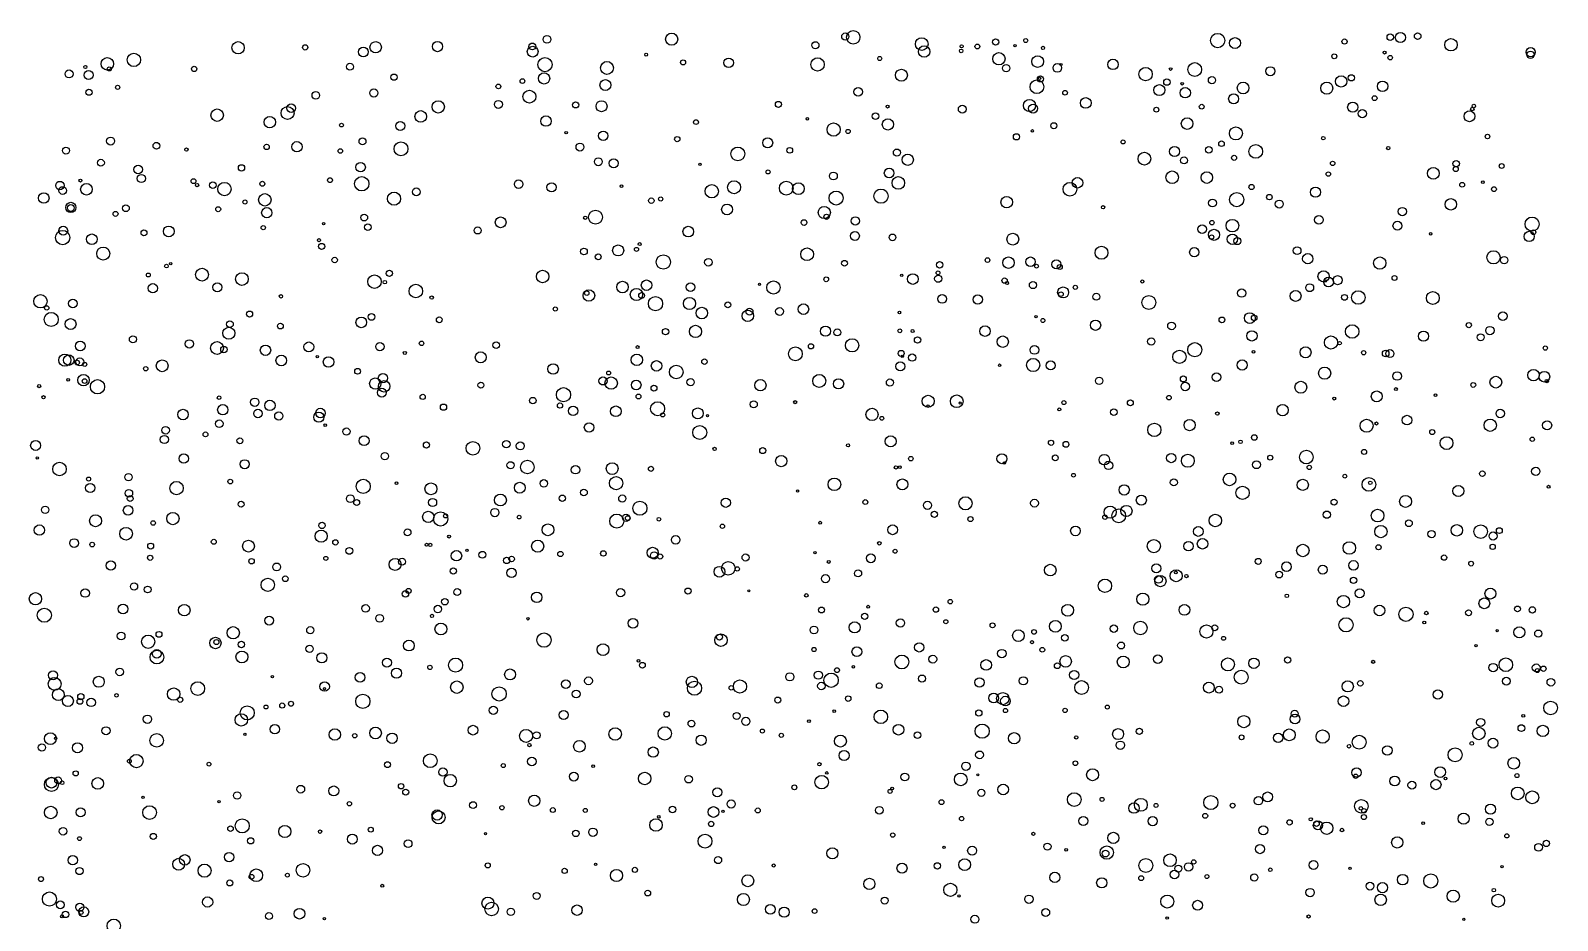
# Model space of a CAD drawing. Extents: x -296 to 296, y -196 to 196.
# Drawn here: x 82.3 to 295.5, y 71.4 to 195.6 of the extents above; entities that cross this region are included whole.
import ezdxf

# ---------------------------------------------------------------- set-up
doc = ezdxf.new("R2010")
doc.units = 0

msp = doc.modelspace()

# ---------------------------------------------------------------- linework, layer by layer
at = {"layer": 'MIX'}
for centre, radius in [((111.3299, 193.177), 0.8604), ((130.5339, 193.2343), 0.7943), ((139.1591, 193.3324), 0.712), ((154.4553, 194.3425), 0.5528), ((171.8638, 194.3584), 0.8434), ((191.9371, 193.5184), 0.4976), ((196.0971, 194.7355), 0.4954), ((197.2188, 194.6288), 0.9404), ((206.7798, 193.6779), 0.8767), ((217.0983, 193.9698), 0.4349), ((221.2983, 194.1774), 0.274), ((248.0974, 194.1759), 0.9954), ((250.5285, 193.8208), 0.768), ((265.8215, 194.0359), 0.3662), ((272.1912, 194.6458), 0.4457), ((273.6135, 194.5911), 0.7062), ((276.0263, 194.7934), 0.4595), ((280.6738, 193.587), 0.871), ((96.7741, 191.4736), 0.9261), ((120.7009, 193.2171), 0.3657), ((128.8192, 192.5832), 0.6858), ((152.4585, 192.6273), 0.7502), ((152.4096, 193.3508), 0.4733), ((168.3011, 192.2004), 0.2057), ((200.915, 191.6711), 0.2802), ((207.1249, 192.636), 0.8023), ((212.2896, 192.7277), 0.2474), ((212.352, 193.365), 0.203), ((214.5512, 193.3361), 0.3368), ((217.5599, 191.6279), 0.8598), ((219.8167, 193.4651), 0.1685), ((222.966, 191.2396), 0.8175), ((223.7085, 193.1451), 0.2226), ((264.3837, 191.9798), 0.3427), ((271.4057, 192.5001), 0.2086), ((272.1954, 191.7878), 0.3182), ((291.8058, 192.5548), 0.6492), ((291.7732, 192.191), 0.5131), ((87.7212, 189.5187), 0.5534), ((89.994, 190.4883), 0.2089), ((90.443, 189.3543), 0.6316), ((93.0546, 190.9204), 0.8717), ((93.3388, 190.2108), 0.2821), ((105.1863, 190.2113), 0.3724), ((126.9399, 190.5227), 0.4868), ((154.1752, 190.8149), 0.9848), ((162.8329, 190.3523), 0.9065), ((173.451, 191.1208), 0.356), ((179.8217, 191.0712), 0.6676), ((192.2387, 190.842), 0.925), ((203.9397, 189.3302), 0.8422), ((218.5731, 190.3185), 0.5087), ((225.7152, 190.3489), 0.6027), ((226.2355, 190.8278), 0.1568), ((233.484, 190.8413), 0.7284), ((238.0415, 189.4889), 0.9353), ((241.538, 190.1995), 0.1886), ((244.8962, 190.1235), 0.9663), ((255.448, 189.8994), 0.6295), ((94.5054, 187.646), 0.2931), ((133.0889, 189.0615), 0.4334), ((147.6661, 187.7741), 0.3354), ((151.0285, 188.5232), 0.3279), ((154.0517, 188.8957), 0.7919), ((162.6092, 187.9561), 0.765), ((222.8644, 187.7239), 0.9584), ((223.3468, 188.8178), 0.4175), ((223.2355, 188.904), 0.185), ((239.966, 187.2573), 0.7723), ((241.0045, 188.3747), 0.442), ((243.1406, 188.1482), 0.1822), ((247.307, 188.6515), 0.5031), ((251.6517, 187.5527), 0.8107), ((263.3345, 187.5228), 0.8407), ((265.3504, 188.4758), 0.7928), ((266.7611, 188.9695), 0.4332), ((271.1318, 187.7889), 0.7296), ((90.4972, 186.9623), 0.4274), ((122.1741, 186.5274), 0.529), ((130.2726, 186.8605), 0.5695), ((139.276, 184.9164), 0.8548), ((147.6737, 185.2564), 0.5525), ((152.0006, 186.3442), 0.8991), ((158.4582, 185.1909), 0.4247), ((162.0695, 185.0111), 0.7671), ((186.769, 185.2657), 0.4251), ((197.9014, 187.0071), 0.5997), ((221.8295, 185.1128), 0.8552), ((226.79, 186.8883), 0.3247), ((229.6794, 185.4652), 0.7498), ((243.5786, 186.8878), 0.7309), ((250.3306, 186.0456), 0.7008), ((266.9547, 184.8705), 0.7085), ((270.0127, 186.1368), 0.3369), ((108.404, 183.7564), 0.8736), ((115.7431, 182.7866), 0.7979), ((118.2318, 184.0627), 0.9032), ((118.7299, 184.7437), 0.6072), ((136.821, 183.5795), 0.8096), ((154.3157, 182.9314), 0.726), ((190.808, 183.2597), 0.1803), ((200.331, 183.6134), 0.4617), ((202.0033, 184.9638), 0.2064), ((212.4368, 184.6002), 0.5458), ((222.336, 184.6854), 0.6286), ((239.5396, 184.5212), 0.3433), ((243.8368, 182.577), 0.8101), ((245.8751, 184.942), 0.3345), ((268.2939, 183.9711), 0.5735), ((283.2626, 183.6015), 0.7578), ((283.6642, 184.6155), 0.242), ((283.8766, 185.0364), 0.2453), ((125.7624, 182.3819), 0.2588), ((133.9605, 182.2526), 0.6296), ((157.1347, 181.3048), 0.1721), ((162.305, 180.8874), 0.6602), ((175.258, 182.7931), 0.3367), ((194.4778, 181.7479), 0.9254), ((196.4988, 181.4872), 0.2943), ((202.0614, 182.4723), 0.7849), ((222.2323, 181.5643), 0.1732), ((225.2234, 182.2776), 0.4272), ((250.651, 181.2127), 0.9115), ((87.2834, 178.8205), 0.4816), ((93.5186, 180.1434), 0.5543), ((99.9135, 179.4971), 0.4624), ((104.0976, 178.9581), 0.2325), ((115.3084, 179.3249), 0.3713), ((119.5457, 179.3572), 0.7173), ((128.6964, 180.0998), 0.486), ((134.0679, 179.0525), 0.9712), ((159.0594, 179.3081), 0.5511), ((172.6427, 180.417), 0.3678), ((181.1014, 178.3558), 0.9606), ((185.2717, 179.904), 0.7023), ((188.3506, 178.8541), 0.4024), ((220.0067, 180.7354), 0.4324), ((234.8935, 180.0209), 0.2775), ((242.0863, 178.6983), 0.7027), ((246.878, 178.9288), 0.457), ((248.6343, 179.7749), 0.3892), ((253.4142, 178.7047), 0.9592), ((262.8479, 180.5416), 0.2442), ((271.9187, 179.1655), 0.24), ((285.7738, 180.7726), 0.315), ((92.1646, 177.1131), 0.4842), ((125.6005, 178.7589), 0.3226), ((128.4213, 176.5028), 0.6729), ((161.6231, 177.2553), 0.554), ((163.7596, 177.0437), 0.6302), ((175.8163, 176.9051), 0.1732), ((203.3139, 178.5388), 0.4957), ((204.8277, 177.531), 0.781), ((237.8758, 177.6898), 0.8856), ((243.4148, 177.4527), 0.4878), ((250.3961, 177.8081), 0.3521), ((264.1562, 177.0348), 0.3053), ((281.4064, 176.9962), 0.4487), ((287.7541, 176.6639), 0.34), ((89.3111, 174.6327), 0.2154), ((97.3834, 176.1919), 0.6052), ((97.8141, 174.9257), 0.5685), ((105.0933, 174.5532), 0.3418), ((111.8005, 176.404), 0.4377), ((124.1505, 174.6974), 0.3386), ((128.5918, 174.1901), 0.9982), ((185.3239, 175.8377), 0.2816), ((194.4481, 175.2677), 0.5453), ((202.2287, 175.6816), 0.6752), ((203.5105, 174.3104), 0.8816), ((228.5301, 174.3246), 0.7387), ((241.7469, 175.0934), 0.8798), ((246.5873, 175.0551), 0.809), ((263.5545, 175.5364), 0.3082), ((278.2174, 175.6389), 0.8201), ((281.3402, 176.2385), 0.3544), ((84.1878, 172.1974), 0.7397), ((86.4419, 173.9444), 0.5818), ((86.8401, 173.2388), 0.5413), ((90.1492, 173.4167), 0.8079), ((105.603, 173.9964), 0.2258), ((107.7816, 173.9949), 0.4618), ((109.4166, 173.4518), 0.9295), ((115.0588, 171.9481), 0.8686), ((114.7081, 174.1886), 0.3401), ((133.0983, 172.1068), 0.9176), ((136.2177, 173.0558), 0.5473), ((150.4976, 174.1255), 0.5986), ((155.0908, 173.6969), 0.6422), ((164.8501, 173.8599), 0.1872), ((177.4584, 173.1395), 0.9319), ((180.573, 173.7032), 0.9087), ((187.8596, 173.5715), 0.9593), ((189.5592, 173.506), 0.821), ((194.823, 172.1956), 0.9782), ((201.0894, 172.4579), 0.9986), ((227.4767, 173.4152), 0.9542), ((250.7637, 171.9716), 0.9894), ((252.8331, 173.7307), 0.3595), ((255.3242, 172.3236), 0.3851), ((261.7675, 173.0075), 0.7042), ((282.2407, 174.0457), 0.3304), ((285.1279, 174.3964), 0.1892), ((286.6787, 173.4331), 0.3373), ((87.9703, 170.8794), 0.7176), ((87.9753, 170.8101), 0.4725), ((95.6566, 170.777), 0.476), ((108.5463, 170.636), 0.3447), ((112.2797, 171.6407), 0.2817), ((115.3236, 170.1517), 0.7153), ((169.0236, 171.8305), 0.3892), ((170.3338, 172.0668), 0.287), ((179.6012, 170.6), 0.7591), ((193.1726, 170.1732), 0.8495), ((218.6424, 171.6221), 0.8058), ((232.1056, 170.9171), 0.2322), ((247.3742, 171.494), 0.5419), ((256.7039, 171.3542), 0.5596), ((273.8874, 170.308), 0.5805), ((280.6538, 171.3115), 0.7993), ((94.2151, 169.9797), 0.3439), ((123.2644, 168.6114), 0.1665), ((128.93, 169.4743), 0.4821), ((129.4369, 168.1375), 0.4596), ((147.9835, 168.8084), 0.7502), ((159.7935, 169.4389), 0.2316), ((161.2199, 169.5197), 0.9669), ((190.3454, 168.7705), 0.3936), ((193.4888, 169.5775), 0.3678), ((197.5077, 168.9933), 0.5914), ((245.9372, 167.8538), 0.6184), ((247.2967, 168.7609), 0.3093), ((250.1602, 168.3441), 0.8777), ((262.239, 169.1477), 0.6088), ((273.1996, 168.3292), 0.6194), ((291.9959, 168.5562), 0.9801), ((86.8364, 166.6769), 1), ((86.9013, 167.6244), 0.628), ((90.9089, 166.4441), 0.7435), ((98.1843, 167.3304), 0.4082), ((101.644, 167.5418), 0.7506), ((114.8388, 168.0581), 0.2936), ((122.6239, 166.3187), 0.2221), ((144.7801, 167.6742), 0.4929), ((174.1869, 167.5043), 0.7436), ((197.4571, 166.8981), 0.6098), ((202.6915, 166.7085), 0.4637), ((219.4936, 166.4548), 0.8264), ((247.5931, 167.0634), 0.7779), ((247.2484, 166.7411), 0.3082), ((250.1513, 166.4441), 0.7199), ((250.8413, 166.1943), 0.4992), ((277.8353, 167.2013), 0.1768), ((291.5938, 166.8375), 0.7197), ((292.1886, 167.4205), 0.3355), ((92.4987, 164.4411), 0.9107), ((122.9883, 165.4391), 0.4293), ((159.6194, 164.735), 0.4671), ((161.6042, 163.9901), 0.4113), ((164.3942, 164.8785), 0.7702), ((166.9547, 165.0241), 0.2828), ((167.3976, 165.7633), 0.2066), ((170.7023, 163.267), 0.9942), ((190.7782, 164.3512), 0.8931), ((231.8803, 164.5578), 0.898), ((244.8336, 164.6295), 0.6464), ((259.1941, 164.8546), 0.5405), ((260.6759, 163.7329), 0.7179), ((286.6193, 163.9209), 0.9275), ((101.3161, 162.699), 0.2577), ((101.9248, 163.0438), 0.166), ((106.2843, 161.5021), 0.8964), ((124.8167, 163.5555), 0.3825), ((132.448, 161.6772), 0.4326), ((153.844, 161.245), 0.867), ((177.0023, 163.2336), 0.5328), ((196.0009, 163.0957), 0.4047), ((209.2797, 162.8727), 0.4432), ((215.9642, 163.5314), 0.3228), ((218.9008, 163.1735), 0.7947), ((221.9662, 163.3014), 0.6704), ((222.8088, 162.6906), 0.2718), ((225.5788, 162.9319), 0.629), ((226.0516, 162.5654), 0.3422), ((262.8922, 161.2674), 0.7846), ((270.7316, 163.1228), 0.8635), ((288.1021, 163.5189), 0.517), ((98.7927, 161.4536), 0.2699), ((99.4188, 159.5968), 0.6533), ((108.4299, 159.7425), 0.6302), ((111.8546, 160.8941), 0.8863), ((130.369, 160.5266), 0.9369), ((131.8118, 160.4445), 0.2451), ((136.1382, 159.2134), 0.9434), ((164.9981, 159.7757), 0.8032), ((168.3592, 160.0249), 0.7395), ((174.4881, 159.7506), 0.6125), ((184.1334, 160.1444), 0.1505), ((186.0709, 159.7134), 0.928), ((193.4468, 160.857), 0.3352), ((203.9941, 161.4069), 0.1696), ((205.5301, 160.8866), 0.7451), ((209.0846, 160.9397), 0.505), ((209.06, 161.7562), 0.2645), ((218.3463, 160.6715), 0.3741), ((218.6919, 160.3343), 0.2259), ((222.3072, 160.0551), 0.501), ((228.2212, 159.7393), 0.2883), ((237.5803, 160.5476), 0.2295), ((260.9562, 159.6746), 0.5452), ((263.5801, 160.4877), 0.6855), ((263.1144, 160.6252), 0.1656), ((264.8479, 160.7338), 0.6295), ((272.789, 161.0425), 0.3449), ((83.7275, 157.7835), 0.9334), ((88.2465, 157.4857), 0.6073), ((117.2978, 158.4813), 0.2365), ((138.3527, 158.3019), 0.238), ((160.3053, 158.5979), 0.8091), ((160.009, 158.9162), 0.3104), ((166.9452, 158.7363), 0.8564), ((167.6668, 158.5853), 0.4076), ((169.6111, 157.4556), 0.9943), ((174.3534, 157.4702), 0.8534), ((209.6306, 158.1085), 0.6035), ((214.605, 158.0318), 0.6435), ((226.5256, 159.0157), 0.7694), ((226.2194, 158.7831), 0.3208), ((231.142, 158.4151), 0.4852), ((238.4789, 157.605), 0.9711), ((251.4566, 158.929), 0.5801), ((258.9771, 158.5313), 0.7639), ((265.813, 158.3291), 0.4094), ((267.7348, 158.311), 0.942), ((278.1489, 158.2398), 0.8978), ((85.2299, 155.255), 0.9784), ((84.6105, 156.8678), 0.3023), ((112.928, 156.009), 0.4199), ((129.9604, 155.6038), 0.469), ((155.6188, 156.7062), 0.2881), ((176.0709, 156.1426), 0.8082), ((179.7018, 157.2846), 0.4064), ((182.4884, 155.7639), 0.8005), ((182.7269, 156.338), 0.4846), ((186.9213, 156.3651), 0.5406), ((190.2634, 156.6869), 0.7374), ((203.6628, 156.2239), 0.182), ((222.7401, 155.6359), 0.1505), ((252.5875, 155.4403), 0.7545), ((253.2006, 155.4659), 0.3896), ((287.9174, 155.7103), 0.6122), ((87.9295, 154.6032), 0.7666), ((110.0324, 153.3185), 0.8413), ((110.1788, 154.5959), 0.4724), ((117.2263, 154.3298), 0.4009), ((128.5271, 154.8426), 0.7444), ((139.4105, 155.209), 0.4069), ((171.0136, 153.5406), 0.4447), ((175.1944, 153.586), 0.8523), ((193.351, 153.6191), 0.7109), ((194.9904, 153.4463), 0.4954), ((203.7192, 153.6722), 0.2662), ((205.4909, 153.6356), 0.2091), ((215.6149, 153.6236), 0.7374), ((223.699, 155.1044), 0.2814), ((231.0547, 154.4415), 0.7127), ((241.6604, 154.3489), 0.5399), ((248.6995, 155.1912), 0.399), ((252.8879, 152.9537), 0.7157), ((266.876, 153.5677), 0.9471), ((276.8309, 152.9202), 0.7061), ((283.1652, 154.4552), 0.3632), ((286.1038, 153.7028), 0.5814), ((89.2801, 151.5413), 0.6795), ((96.6354, 152.4775), 0.4969), ((104.5115, 151.8387), 0.5843), ((108.3812, 151.2661), 0.8904), ((109.3358, 151.0539), 0.4445), ((115.1495, 150.9506), 0.7234), ((121.2017, 151.4214), 0.6863), ((131.1278, 151.455), 0.5801), ((136.9378, 151.9209), 0.3103), ((147.3605, 151.6659), 0.4676), ((167.0952, 151.3888), 0.2114), ((189.1377, 150.4515), 0.9571), ((191.3134, 151.5041), 0.3646), ((197.0561, 151.6369), 0.9264), ((206.1999, 152.3887), 0.4459), ((218.0896, 152.1445), 0.798), ((222.5109, 150.9901), 0.6057), ((238.8308, 152.1813), 0.5135), ((244.9039, 151.0255), 0.9881), ((260.3712, 150.6624), 0.7724), ((263.9237, 152.0346), 0.9181), ((265.1311, 151.9385), 0.2429), ((284.8146, 152.7644), 0.4774), ((293.8456, 151.2535), 0.2938), ((87.1399, 149.5635), 0.8444), ((87.6813, 149.5753), 0.7343), ((88.8525, 149.2298), 0.3264), ((89.2257, 149.3258), 0.5593), ((89.9057, 148.9798), 0.2867), ((100.7289, 148.7841), 0.824), ((117.3551, 149.5182), 0.7403), ((122.3705, 150.0762), 0.1659), ((123.9561, 149.3171), 0.7384), ((134.6037, 150.5789), 0.2134), ((145.2004, 149.9655), 0.7629), ((167.0047, 149.6135), 0.7986), ((169.7553, 148.7681), 0.7421), ((176.4448, 149.3574), 0.3766), ((203.779, 148.7022), 0.6348), ((203.906, 150.5069), 0.4244), ((204.065, 150.1217), 0.1597), ((205.4402, 149.9264), 0.5054), ((222.3462, 148.891), 0.9252), ((224.7867, 148.8368), 0.6195), ((242.7657, 150.0325), 0.9295), ((251.5305, 148.8935), 0.7108), ((253.1109, 150.7274), 0.1966), ((268.4789, 150.6069), 0.2946), ((271.5584, 150.4965), 0.4629), ((272.1492, 150.4894), 0.5559), ((89.7378, 146.7753), 0.8035), ((98.4378, 148.3719), 0.2992), ((128.0096, 148.0124), 0.4043), ((131.5548, 147.075), 0.6524), ((155.3102, 148.3426), 0.7344), ((162.2715, 146.6717), 0.5668), ((163.4154, 146.3628), 0.8619), ((163.0605, 147.7783), 0.2685), ((172.4985, 147.9167), 0.9502), ((192.4667, 146.6689), 0.901), ((217.6464, 148.8666), 0.1699), ((231.5552, 146.6873), 0.5244), ((243.3038, 146.9455), 0.4145), ((247.9326, 147.2059), 0.6027), ((263.0365, 147.7525), 0.852), ((273.1772, 147.3578), 0.5973), ((286.9418, 146.5), 0.8193), ((292.2051, 147.4783), 0.8027), ((293.7149, 147.2595), 0.7453), ((83.5467, 145.9575), 0.227), ((87.5893, 146.8304), 0.1811), ((89.8905, 146.6492), 0.3177), ((91.6887, 145.8563), 0.9955), ((130.47, 146.3017), 0.7882), ((131.392, 145.036), 0.6162), ((131.7255, 145.9216), 0.8018), ((145.2226, 146.0803), 0.4206), ((156.758, 144.7431), 0.9972), ((166.9103, 146.1038), 0.6748), ((169.3957, 145.6604), 0.4054), ((174.5052, 146.4998), 0.5104), ((184.2531, 146.0667), 0.7972), ((195.1669, 146.2669), 0.7173), ((202.3352, 146.4505), 0.4921), ((243.5773, 145.8897), 0.5949), ((259.7149, 145.7891), 0.8309), ((270.3125, 144.5162), 0.7624), ((272.9927, 145.536), 0.1971), ((283.7899, 146.1117), 0.3357), ((294.0594, 146.6573), 0.2328), ((84.1533, 144.3932), 0.2268), ((108.6651, 144.3348), 0.2542), ((109.1827, 142.6545), 0.7215), ((113.6506, 143.6947), 0.5781), ((115.766, 143.2607), 0.7284), ((122.8171, 142.1905), 0.6635), ((137.0982, 144.4497), 0.3612), ((140.0012, 143.0084), 0.4348), ((152.4751, 143.9255), 0.4548), ((156.2699, 143.2337), 0.363), ((158.0982, 142.4945), 0.6543), ((164.0698, 142.4306), 0.7443), ((167.2309, 144.4992), 0.3298), ((169.9052, 142.7998), 0.9772), ((175.5165, 142.1368), 0.7626), ((183.3236, 143.4085), 0.4995), ((189.107, 143.7063), 0.2128), ((199.8408, 142.0004), 0.8514), ((207.6866, 143.8316), 0.8434), ((207.6656, 143.1543), 0.1695), ((211.6739, 143.8381), 0.8852), ((212.1431, 143.5861), 0.1518), ((225.9848, 142.6878), 0.21), ((226.6267, 143.6464), 0.2826), ((235.9101, 143.6158), 0.4137), ((241.2937, 144.3391), 0.3173), ((257.1738, 142.5926), 0.7916), ((264.3722, 144.2091), 0.2102), ((278.534, 144.6846), 0.1896), ((103.6367, 141.9762), 0.738), ((108.6952, 140.7055), 0.5254), ((114.1002, 142.121), 0.5889), ((117.009, 141.7847), 0.5777), ((122.6, 141.619), 0.6994), ((160.3333, 140.1762), 0.6666), ((170.6117, 141.9323), 0.2815), ((176.8597, 141.8276), 0.1505), ((201.2053, 141.4589), 0.2672), ((233.5915, 142.3157), 0.4598), ((239.2604, 139.8359), 0.9277), ((244.1797, 140.5069), 0.7775), ((248.0599, 142.1144), 0.2417), ((268.904, 140.4148), 0.9101), ((270.2736, 140.7284), 0.2129), ((274.5459, 141.1998), 0.6753), ((286.1575, 140.4816), 0.8561), ((287.5612, 142.1287), 0.5853), ((294.1034, 140.4861), 0.6344), ((101.0371, 138.4976), 0.574), ((101.1981, 139.7868), 0.5258), ((106.7693, 139.2089), 0.3378), ((111.5762, 138.3219), 0.4108), ((123.498, 140.4953), 0.183), ((126.4538, 139.6102), 0.4964), ((128.9204, 138.3299), 0.6915), ((175.783, 139.4761), 0.9716), ((202.444, 138.2333), 0.7694), ((253.211, 138.7761), 0.388), ((278.0614, 139.5341), 0.3559), ((280.057, 137.9909), 0.8921), ((292.028, 138.5313), 0.2952), ((83.0552, 137.6664), 0.6955), ((103.7314, 135.8312), 0.6509), ((131.8083, 136.1721), 0.5182), ((137.6167, 137.7373), 0.4282), ((144.1099, 137.2729), 0.9484), ((148.7768, 137.8429), 0.5137), ((150.7203, 137.6076), 0.5604), ((177.8548, 137.1728), 0.2317), ((184.5835, 136.9573), 0.4274), ((196.4889, 137.6795), 0.2045), ((217.9688, 135.8184), 0.6942), ((224.83, 138.043), 0.3605), ((226.9164, 137.8203), 0.4115), ((241.6168, 135.9134), 0.6521), ((250.1109, 137.9894), 0.1898), ((251.2916, 138.1798), 0.2457), ((260.4814, 136.0488), 0.9554), ((268.5418, 136.7621), 0.3589), ((83.2717, 135.9191), 0.1613), ((86.3922, 134.3746), 0.945), ((112.2511, 135.0518), 0.631), ((149.3693, 134.9025), 0.4988), ((151.7111, 134.6513), 0.9449), ((158.4278, 134.2795), 0.5944), ((163.5588, 134.4319), 0.8293), ((168.9762, 134.4048), 0.353), ((187.1654, 135.4914), 0.7877), ((203.1857, 134.5917), 0.232), ((203.7349, 134.6244), 0.1933), ((205.2602, 135.8268), 0.3089), ((218.3275, 135.2129), 0.1663), ((225.4267, 135.9277), 0.4104), ((232.2754, 135.677), 0.7323), ((232.8628, 134.8749), 0.5826), ((243.9329, 135.5242), 0.9035), ((253.5206, 134.9764), 0.5488), ((255.4449, 135.958), 0.344), ((260.8924, 134.6053), 0.3011), ((292.516, 134.0538), 0.5749), ((90.6748, 131.7289), 0.6511), ((90.4571, 132.9764), 0.279), ((96.0188, 133.2418), 0.5074), ((102.7284, 131.7198), 0.9334), ((110.2324, 132.6293), 0.3323), ((128.8014, 131.9537), 0.9849), ((133.4294, 132.4189), 0.193), ((138.246, 131.6131), 0.8318), ((150.6537, 131.7725), 0.7575), ((154.0187, 132.377), 0.5246), ((164.1013, 132.4049), 0.9212), ((194.5833, 132.2375), 0.8803), ((204.081, 132.2333), 0.761), ((227.9719, 133.5077), 0.2619), ((235.0498, 131.4613), 0.7259), ((241.9814, 132.5102), 0.4911), ((249.7546, 132.9182), 0.8856), ((259.984, 132.1696), 0.7793), ((265.8597, 133.3783), 0.2677), ((269.2131, 132.2273), 0.9524), ((269.4122, 132.4467), 0.2512), ((285.0657, 133.7306), 0.388), ((96.0703, 130.9944), 0.5287), ((96.2536, 130.2474), 0.4024), ((126.9966, 130.2321), 0.5397), ((127.8844, 129.7019), 0.4115), ((138.4788, 129.7028), 0.5706), ((147.9517, 130.0454), 0.8267), ((156.5888, 130.3), 0.4406), ((159.6114, 131.1121), 0.4665), ((164.9675, 130.2578), 0.5008), ((179.417, 129.6744), 0.6453), ((189.4422, 131.2993), 0.1535), ((198.8997, 129.766), 0.3386), ((212.8919, 129.5909), 0.9127), ((222.5256, 129.6085), 0.5485), ((237.4405, 130.0318), 0.7009), ((251.5767, 131.0588), 0.9257), ((264.3521, 129.7544), 0.4211), ((274.3302, 129.8593), 0.8345), ((281.7087, 131.3131), 0.7642), ((294.3151, 131.9118), 0.1947), ((84.3865, 128.6904), 0.5144), ((91.4164, 127.1628), 0.8315), ((95.9679, 128.6081), 0.6716), ((102.2194, 127.4643), 0.8551), ((111.7508, 129.4682), 0.4162), ((137.8686, 127.6987), 0.7818), ((139.6041, 127.4128), 0.992), ((140.3004, 127.8284), 0.2746), ((147.1714, 128.3002), 0.5786), ((150.5553, 127.6726), 0.261), ((164.1937, 127.1092), 0.9858), ((165.4964, 127.5595), 0.5042), ((167.4245, 128.8965), 0.9801), ((207.5861, 129.312), 0.5656), ((208.5442, 128.0608), 0.4342), ((232.362, 127.662), 0.3095), ((233.0955, 128.3571), 0.8469), ((234.2898, 127.8396), 0.9613), ((235.3504, 128.52), 0.7891), ((247.769, 127.1915), 0.8667), ((263.3511, 128.0069), 0.5102), ((270.4311, 127.8697), 0.8828), ((83.5727, 125.8616), 0.7179), ((95.6817, 125.3395), 0.8825), ((99.4592, 126.8494), 0.3157), ((122.9116, 124.9964), 0.8494), ((123.0507, 126.5027), 0.4372), ((134.982, 125.529), 0.4809), ((154.5871, 125.8956), 0.8228), ((165.7303, 127.5284), 0.3294), ((170.0756, 127.3691), 0.2552), ((178.9524, 126.3939), 0.2972), ((192.5878, 126.8845), 0.1936), ((202.7172, 125.8936), 0.6807), ((213.5857, 127.3926), 0.3605), ((228.2444, 125.7455), 0.6755), ((245.4005, 125.6604), 0.6814), ((270.889, 125.6424), 0.8611), ((274.8054, 126.8096), 0.4679), ((277.9698, 125.3004), 0.5137), ((281.489, 125.824), 0.8032), ((284.8298, 125.6459), 0.9437), ((287.4327, 125.7817), 0.41), ((88.422, 124.0403), 0.6126), ((90.9503, 123.8371), 0.3252), ((99.1173, 123.624), 0.4103), ((107.9289, 124.2249), 0.3424), ((112.773, 123.6173), 0.8203), ((124.914, 124.1337), 0.3748), ((137.6485, 123.8087), 0.2068), ((138.153, 123.7759), 0.2339), ((140.7808, 124.9442), 0.205), ((153.1565, 123.6105), 0.8426), ((172.4222, 124.5099), 0.602), ((200.8576, 124.0104), 0.2494), ((239.1859, 123.6204), 0.9164), ((244.0271, 123.6122), 0.6678), ((245.9884, 123.9488), 0.7358), ((259.9924, 123.0056), 0.874), ((266.4824, 123.3604), 0.8737), ((270.5651, 123.4587), 0.3611), ((286.555, 125.0289), 0.56), ((286.5012, 123.5181), 0.3659), ((93.5582, 120.9102), 0.6442), ((99.0383, 121.9901), 0.3576), ((113.1991, 121.511), 0.3827), ((123.5706, 121.9043), 0.2827), ((126.8565, 122.9438), 0.4672), ((133.2416, 121.0569), 0.8353), ((134.2217, 121.4375), 0.4822), ((141.8159, 122.2732), 0.7297), ((143.2848, 123.0339), 0.1589), ((145.437, 122.4095), 0.48), ((148.8231, 121.6224), 0.4508), ((149.5198, 121.8181), 0.3774), ((156.3266, 122.5168), 0.3635), ((162.3311, 122.597), 0.3836), ((169.2046, 122.6892), 0.7701), ((169.4279, 122.312), 0.5152), ((170.2708, 122.1709), 0.3508), ((182.1779, 122.0288), 0.4901), ((191.8676, 122.7079), 0.1683), ((193.8, 121.4218), 0.2088), ((199.6753, 121.9258), 0.621), ((203.0661, 122.9033), 0.2748), ((253.7584, 121.4929), 0.4174), ((267.0693, 120.9291), 0.6657), ((279.7121, 122.012), 0.3709), ((116.7128, 120.7096), 0.5511), ((117.9151, 119.0687), 0.3988), ((141.3726, 120.1397), 0.4397), ((149.5026, 119.8821), 0.662), ((178.5351, 120.0408), 0.7556), ((179.7743, 120.5133), 0.9364), ((181.0178, 120.4317), 0.3018), ((193.3428, 119.0717), 0.5782), ((197.894, 119.8124), 0.4921), ((224.7284, 120.265), 0.8161), ((239.5237, 120.5037), 0.6365), ((239.8393, 118.9685), 0.5366), ((240.1029, 118.7411), 0.7972), ((242.3048, 119.4921), 0.8376), ((242.2549, 119.9507), 0.1964), ((243.7412, 119.4342), 0.2327), ((256.6845, 119.6446), 0.4712), ((257.7083, 120.7502), 0.6703), ((262.7646, 120.3288), 0.6093), ((283.4881, 121.1729), 0.3337), ((89.9717, 117.0601), 0.584), ((96.7996, 117.9813), 0.4961), ((98.6947, 117.5602), 0.4698), ((115.4609, 118.2166), 0.9238), ((134.6951, 116.9483), 0.4412), ((135.1351, 117.3623), 0.3564), ((141.9227, 117.2091), 0.471), ((164.7248, 117.12), 0.5848), ((174.1369, 117.3401), 0.4278), ((182.6461, 117.374), 0.152), ((232.3646, 118.0825), 0.9291), ((267.0762, 118.851), 0.4448), ((267.9386, 117.0383), 0.6338), ((286.1782, 116.9918), 0.7557), ((83.0266, 116.2644), 0.8623), ((95.2572, 114.8429), 0.6651), ((103.8101, 114.6773), 0.8095), ((129.1286, 114.9182), 0.5298), ((139.2148, 114.8316), 0.523), ((140.1934, 115.8567), 0.4517), ((153.0211, 116.4726), 0.731), ((190.6651, 116.7479), 0.2438), ((199.2951, 115.1626), 0.1942), ((208.752, 114.7586), 0.3814), ((210.7584, 115.8653), 0.3097), ((227.1608, 114.6579), 0.8325), ((237.654, 116.2205), 0.841), ((243.4672, 114.723), 0.7537), ((257.7605, 116.6839), 0.2495), ((265.6598, 115.873), 0.8592), ((270.6978, 114.6298), 0.7488), ((285.3316, 115.6331), 0.7514), ((289.9639, 114.8546), 0.4041), ((292.0384, 114.7104), 0.4509), ((84.2659, 113.9784), 0.9827), ((115.6626, 113.2291), 0.6246), ((131.1011, 113.5471), 0.5436), ((138.3949, 113.876), 0.2276), ((151.7962, 113.4732), 0.1667), ((166.4509, 112.8501), 0.681), ((192.7877, 114.7056), 0.4073), ((197.4116, 112.277), 0.7804), ((198.8194, 113.8247), 0.4423), ((203.8028, 112.8895), 0.5799), ((210.145, 113.0662), 0.2783), ((225.4469, 112.4228), 0.824), ((237.3157, 112.191), 0.9422), ((266.0295, 112.6354), 0.9951), ((274.391, 114.1053), 0.9902), ((276.947, 112.956), 0.2038), ((277.2444, 114.2819), 0.2468), ((283.1334, 114.3129), 0.4096), ((94.9911, 111.0771), 0.5397), ((98.7613, 110.2773), 0.9254), ((100.2809, 111.2991), 0.4079), ((108.154, 110.1002), 0.7947), ((110.6474, 111.5268), 0.8609), ((121.402, 111.8774), 0.5036), ((139.6413, 112.0507), 0.8315), ((154.0395, 110.5014), 0.9964), ((178.7453, 110.4969), 0.8755), ((178.5375, 110.9161), 0.4233), ((191.7331, 111.9171), 0.5364), ((216.6723, 112.5561), 0.3448), ((220.2733, 111.1208), 0.8111), ((222.4609, 111.6401), 0.3249), ((226.7569, 110.8102), 0.4576), ((233.6034, 112.0984), 0.5212), ((246.528, 111.7069), 0.9162), ((247.6902, 112.2199), 0.4107), ((248.9191, 110.7472), 0.2754), ((287.1288, 111.8167), 0.1546), ((290.2118, 111.5919), 0.7696), ((292.8688, 111.4045), 0.5019), ((99.9833, 108.1241), 0.9507), ((99.9622, 108.5912), 0.6148), ((108.2932, 110.2273), 0.3524), ((111.86, 108.1481), 0.8324), ((111.7785, 109.8871), 0.4495), ((121.3078, 109.2922), 0.512), ((123.0204, 108.0339), 0.7119), ((135.1768, 109.7366), 0.7474), ((162.2788, 109.1728), 0.8247), ((191.7341, 109.1887), 0.2984), ((197.7197, 108.8867), 0.6809), ((206.4245, 109.4895), 0.6494), ((217.9744, 108.6187), 0.5947), ((222.1676, 110.2148), 0.2146), ((223.6157, 109.1538), 0.3318), ((234.62, 109.75), 0.4846), ((284.1806, 109.7294), 0.1604), ((132.1058, 107.3593), 0.6185), ((138.1016, 106.6987), 0.3049), ((141.6927, 107.0162), 0.9836), ((167.2358, 107.6147), 0.1973), ((167.7719, 106.9911), 0.4062), ((194.9487, 106.3116), 0.3393), ((197.2412, 106.7689), 0.1724), ((204.012, 107.4532), 0.968), ((208.3243, 107.8396), 0.5538), ((215.7752, 107.0335), 0.7387), ((225.7039, 106.9225), 0.4069), ((226.8762, 107.5316), 0.8033), ((234.9192, 107.4532), 0.8295), ((239.7374, 107.8519), 0.6007), ((249.5326, 107.1047), 0.9043), ((253.1614, 107.262), 0.7259), ((257.8675, 107.7169), 0.4424), ((269.8142, 107.4747), 0.219), ((286.5703, 106.6557), 0.5911), ((288.3414, 107.0588), 0.946), ((292.5789, 106.6364), 0.5439), ((293.5787, 106.5047), 0.3684), ((85.7136, 104.3921), 0.891), ((85.4872, 105.5885), 0.6253), ((91.8743, 104.6863), 0.7699), ((94.7932, 106.0604), 0.5327), ((105.6931, 103.7403), 0.9499), ((116.1179, 105.3945), 0.1659), ((123.4088, 104.019), 0.6612), ((128.3612, 105.3038), 0.6752), ((133.4341, 105.8788), 0.7114), ((141.875, 103.9354), 0.8729), ((149.2988, 105.7046), 0.7651), ((157.0956, 104.3414), 0.5958), ((160.2502, 104.82), 0.546), ((174.6845, 104.6644), 0.7816), ((175.0488, 103.7848), 0.9888), ((181.4001, 104.0276), 0.9169), ((188.3693, 105.371), 0.5731), ((192.3495, 105.6065), 0.5716), ((192.7654, 104.0936), 0.5222), ((194.129, 104.9013), 0.9959), ((200.8477, 104.1349), 0.3917), ((206.8163, 105.1251), 0.5033), ((214.8454, 104.5952), 0.6469), ((220.9754, 104.8207), 0.5761), ((228.0638, 105.644), 0.6383), ((229.0986, 103.8826), 0.9591), ((246.8693, 103.8682), 0.7585), ((251.393, 105.335), 0.9654), ((266.2622, 104.0487), 0.7892), ((268.0269, 104.476), 0.3809), ((288.3988, 104.7721), 0.5444), ((292.7378, 106.2512), 0.2792), ((294.624, 104.6196), 0.5351), ((86.2222, 102.8806), 0.8207), ((87.555, 102.0053), 0.7726), ((89.2336, 101.9523), 0.4004), ((89.3682, 102.6185), 0.4373), ((90.8027, 101.8108), 0.5979), ((94.3505, 102.7976), 0.2407), ((102.3371, 102.967), 0.8706), ((103.2379, 102.1685), 0.3627), ((123.3921, 103.7121), 0.1541), ((128.7418, 101.9575), 0.9932), ((147.7694, 102.9875), 0.9946), ((158.5275, 102.9887), 0.5419), ((180.1839, 103.8378), 0.3064), ((186.6813, 102.1297), 0.4213), ((196.5131, 102.3365), 0.3836), ((216.8214, 102.4199), 0.6673), ((218.0932, 102.3317), 0.852), ((218.467, 101.988), 0.673), ((248.2914, 103.5786), 0.4769), ((265.6711, 101.9719), 0.74), ((278.8433, 102.9102), 0.6388), ((111.7732, 99.3622), 0.8656), ((112.594, 100.3478), 0.9831), ((115.2179, 101.1608), 0.2734), ((117.4884, 101.3656), 0.3584), ((118.7138, 101.6215), 0.3486), ((146.9583, 100.7037), 0.5627), ((156.785, 100.0554), 0.6381), ((171.1559, 100.1569), 0.3781), ((180.9455, 99.9188), 0.4886), ((194.5724, 100.5932), 0.1834), ((201.0694, 99.7946), 0.9442), ((214.7492, 100.3356), 0.4387), ((218.4689, 100.669), 0.2872), ((226.7998, 100.6909), 0.3026), ((232.6951, 101.1524), 0.2765), ((258.8604, 100.2283), 0.483), ((294.5911, 101.0274), 0.9548), ((92.8803, 97.854), 0.563), ((98.6541, 99.4499), 0.5906), ((116.4535, 98.0648), 0.6651), ((124.8318, 97.318), 0.7992), ((130.513, 97.5332), 0.8176), ((144.1242, 97.9309), 0.6775), ((163.9646, 97.3869), 0.8707), ((170.902, 97.472), 0.931), ((174.6183, 98.8444), 0.4649), ((182.2177, 99.156), 0.5693), ((184.5255, 97.8063), 0.2811), ((191.033, 99.1877), 0.2001), ((203.5343, 97.9994), 0.7469), ((215.2115, 97.789), 0.9938), ((234.2017, 97.3801), 0.7662), ((237.1683, 97.7656), 0.4417), ((251.749, 99.1223), 0.8505), ((258.0999, 97.2811), 0.8224), ((258.9014, 99.4838), 0.6885), ((284.5629, 97.4632), 0.8658), ((284.8243, 99.0096), 0.5602), ((290.503, 98.225), 0.4661), ((290.7769, 99.9428), 0.1928), ((293.5025, 97.83), 0.7896), ((83.9294, 95.5119), 0.5009), ((85.1139, 96.7472), 0.8277), ((85.8411, 96.7769), 0.1618), ((88.9052, 95.4803), 0.6992), ((99.9587, 96.5123), 0.9531), ((112.2733, 97.3449), 0.1537), ((127.6107, 97.1556), 0.302), ((132.8257, 96.8037), 0.7243), ((151.5327, 97.1346), 0.9085), ((151.9985, 95.8527), 0.2404), ((152.9947, 97.2147), 0.4983), ((158.985, 95.684), 0.8116), ((175.9776, 96.5232), 0.7115), ((187.1699, 97.2126), 0.289), ((195.4255, 96.4107), 0.8304), ((206.1736, 97.2402), 0.4579), ((219.6876, 96.7963), 0.7877), ((228.3493, 96.9239), 0.2322), ((234.5095, 95.8239), 0.5949), ((251.4393, 96.9353), 0.3352), ((256.5492, 96.8652), 0.6441), ((262.7558, 97.0352), 0.9235), ((267.8648, 96.2454), 0.9703), ((283.5803, 96.0828), 0.2564), ((286.5504, 96.1189), 0.6865), ((96.1447, 93.5937), 0.263), ((97.1209, 93.619), 0.9291), ((138.154, 93.6672), 0.9633), ((152.3479, 93.567), 0.6106), ((169.2905, 94.8648), 0.7193), ((195.9328, 94.3993), 0.7038), ((214.8458, 94.4857), 0.538), ((266.4448, 95.6857), 0.2502), ((271.7879, 95.0997), 0.6641), ((281.2456, 94.4908), 0.9814), ((289.4471, 93.3225), 0.8168), ((88.6448, 91.8951), 0.3568), ((107.2533, 93.1883), 0.2669), ((132.1848, 93.1167), 0.4137), ((139.9206, 92.0858), 0.5792), ((140.9513, 90.8785), 0.8653), ((148.3502, 92.9945), 0.2829), ((158.1991, 91.4544), 0.6182), ((160.9, 92.9166), 0.1848), ((168.0944, 91.1843), 0.8703), ((192.4848, 93.1849), 0.2334), ((193.515, 91.9625), 0.1834), ((204.4123, 91.4012), 0.5484), ((212.2339, 91.0705), 0.8837), ((212.9526, 92.8981), 0.5885), ((214.61, 91.6981), 0.1583), ((228.2375, 93.3121), 0.3212), ((230.6373, 91.7138), 0.8339), ((267.4917, 92.0117), 0.647), ((267.3691, 91.5019), 0.3064), ((279.1704, 92.0813), 0.7442), ((289.8849, 91.5924), 0.2814), ((85.265, 90.3543), 0.9869), ((85.2729, 90.6101), 0.7504), ((86.1941, 90.9285), 0.4784), ((86.7531, 90.5876), 0.2576), ((91.7271, 90.4958), 0.8115), ((120.0747, 89.6907), 0.5426), ((124.6882, 89.4545), 0.69), ((134.0782, 90.1117), 0.3749), ((134.7291, 89.2874), 0.4129), ((174.2288, 91.0906), 0.5263), ((178.2305, 89.2599), 0.6246), ((188.9959, 89.9566), 0.3473), ((192.8058, 90.6708), 0.9424), ((202.3565, 89.3888), 0.2848), ((202.6537, 89.7903), 0.1957), ((215.1015, 89.175), 0.5047), ((218.1563, 89.6464), 0.7405), ((272.8308, 90.8355), 0.6882), ((275.2266, 90.2612), 0.5503), ((278.5822, 90.3298), 0.7035), ((279.9042, 91.1773), 0.1955), ((289.9932, 89.1121), 0.8852), ((98.0464, 88.5559), 0.1614), ((108.6577, 87.9542), 0.1816), ((111.1904, 88.811), 0.501), ((126.8684, 87.6643), 0.3061), ((144.1281, 87.472), 0.4732), ((152.6765, 88.0804), 0.7888), ((180.1663, 87.6244), 0.5697), ((209.5365, 87.8797), 0.3416), ((228.0806, 88.2405), 0.9598), ((231.9548, 88.2731), 0.2747), ((236.4171, 87.0638), 0.7281), ((237.3708, 87.5111), 0.9001), ((239.4969, 87.4232), 0.2805), ((247.1419, 87.8304), 0.9913), ((250.1902, 87.4014), 0.3318), ((253.7925, 88.0801), 0.5766), ((255.0765, 88.6181), 0.6916), ((268.1579, 87.3114), 0.9435), ((286.187, 86.9041), 0.7066), ((292.0264, 88.553), 0.9023), ((85.1653, 86.4441), 0.8742), ((89.331, 86.4626), 0.6249), ((98.9633, 86.435), 0.9525), ((111.8993, 84.5707), 0.9855), ((139.1158, 86.0949), 0.7181), ((139.3191, 85.7601), 0.9016), ((148.1535, 87.0984), 0.302), ((155.2708, 86.7859), 0.3314), ((159.7972, 86.7289), 0.2827), ((169.6737, 84.6975), 0.8671), ((170.0503, 85.8233), 0.1847), ((171.9905, 86.8619), 0.4589), ((177.6969, 86.5106), 0.7459), ((179.0171, 86.6083), 0.1535), ((183.8908, 86.729), 0.3489), ((200.8655, 86.7615), 0.5354), ((212.3349, 85.5909), 0.2999), ((229.334, 85.2616), 0.6248), ((239.0161, 85.2301), 0.6415), ((246.3653, 85.9707), 0.3398), ((258.1419, 85.0629), 0.375), ((261.0958, 85.4968), 0.2241), ((262.0947, 84.6454), 0.6364), ((268.092, 87.0234), 0.2333), ((268.5242, 85.8023), 0.355), ((268.537, 86.6784), 0.3134), ((282.4365, 85.5774), 0.7763), ((286.0399, 85.1419), 0.5053), ((86.8784, 83.8217), 0.5301), ((99.4867, 83.1013), 0.4247), ((110.2642, 84.1893), 0.3857), ((117.8417, 83.7936), 0.844), ((122.7751, 83.7718), 0.2384), ((127.2781, 82.7274), 0.6933), ((129.8535, 84.0442), 0.3507), ((145.8631, 83.488), 0.155), ((158.4878, 83.5293), 0.4548), ((160.8705, 83.6779), 0.5945), ((176.5174, 82.4474), 0.9638), ((177.382, 84.8476), 0.3736), ((202.7304, 83.2932), 0.2932), ((222.365, 83.4635), 0.2206), ((233.5329, 82.9005), 0.7875), ((254.4837, 83.9575), 0.6298), ((261.8955, 84.8807), 0.3857), ((263.3211, 84.2418), 0.8587), ((265.4708, 83.9969), 0.2474), ((276.8071, 84.9638), 0.1934), ((288.4782, 83.1785), 0.291), ((89.175, 82.8004), 0.2658), ((113.0882, 82.4933), 0.4367), ((130.7823, 81.1552), 0.7058), ((135.069, 82.0932), 0.5369), ((194.3071, 80.7462), 0.7806), ((209.8965, 81.5675), 0.1595), ((213.8201, 81.1264), 0.6295), ((224.3391, 81.6828), 0.4947), ((226.9312, 81.2376), 0.189), ((232.6152, 80.8535), 0.9339), ((232.4541, 80.7087), 0.4702), ((254.0113, 81.3457), 0.6504), ((273.1707, 82.262), 0.7821), ((292.9001, 81.5845), 0.5369), ((293.9921, 82.1288), 0.4445), ((88.2411, 79.7719), 0.6512), ((103.0264, 79.2248), 0.8296), ((103.8852, 79.8303), 0.7341), ((106.6368, 78.3253), 0.9098), ((110.0701, 80.2175), 0.6495), ((120.3869, 78.3803), 0.9432), ((146.1887, 79.0555), 0.3547), ((161.2312, 79.2297), 0.1626), ((178.3436, 79.7989), 0.4966), ((186.1166, 79.0475), 0.2169), ((204.0257, 78.6754), 0.7038), ((208.9625, 78.9938), 0.4429), ((212.7697, 79.163), 0.8235), ((238.077, 79.0427), 0.9777), ((241.4458, 79.7676), 0.8834), ((242.6206, 78.618), 0.4821), ((244.0444, 78.8434), 0.5929), ((244.7637, 79.5417), 0.2957), ((261.4891, 79.1087), 0.6161), ((287.8045, 78.8928), 0.1523), ((83.8028, 77.1562), 0.3499), ((89.1844, 78.274), 0.5071), ((110.165, 76.6112), 0.4167), ((113.1963, 77.4744), 0.3362), ((113.8579, 77.6858), 0.8943), ((118.2083, 77.6921), 0.2671), ((156.9163, 78.2983), 0.3623), ((164.151, 77.6405), 0.8453), ((166.7316, 78.4332), 0.3596), ((182.4978, 76.9176), 0.8269), ((199.4723, 76.4802), 0.7793), ((225.3668, 77.3918), 0.712), ((231.9219, 76.6253), 0.7196), ((237.4172, 77.2773), 0.3417), ((242.0827, 77.8022), 0.5988), ((246.6017, 77.5044), 0.2727), ((253.2119, 77.3693), 0.5005), ((255.4523, 78.4449), 0.254), ((266.5873, 78.6624), 0.1729), ((273.9355, 77.0691), 0.7368), ((277.853, 76.8871), 0.9857), ((84.9839, 74.3683), 0.9896), ((107.071, 73.9512), 0.7175), ((131.4556, 76.2259), 0.1956), ((146.2109, 73.7911), 0.8323), ((153.0202, 74.8), 0.491), ((168.5254, 75.2011), 0.4003), ((181.8826, 74.2931), 0.8432), ((201.6001, 74.1488), 0.4918), ((210.774, 75.6439), 0.9149), ((211.9796, 74.7979), 0.1553), ((221.7548, 74.3282), 0.5892), ((241.0685, 74.0192), 0.9053), ((261.0072, 75.2714), 0.5828), ((269.3652, 76.1662), 0.5413), ((270.8583, 74.2613), 0.7967), ((271.1171, 75.9523), 0.7166), ((280.9982, 74.761), 0.8519), ((287.2659, 74.1439), 0.8985), ((286.6561, 75.603), 0.2461), ((86.5038, 73.5561), 0.544), ((87.2241, 72.2156), 0.4488), ((89.2273, 73.217), 0.5746), ((89.7697, 72.5692), 0.6966), ((89.4116, 72.5001), 0.2705), ((119.8931, 72.3177), 0.7435), ((146.7268, 72.9751), 0.9374), ((149.406, 72.5856), 0.5198), ((158.6476, 72.8147), 0.7253), ((185.6497, 72.9332), 0.6782), ((187.5667, 72.5298), 0.7079), ((191.8218, 72.6792), 0.3272), ((224.0901, 72.4871), 0.5499), ((245.3028, 73.4914), 0.7006), ((86.7459, 71.9468), 0.2045), ((93.9675, 70.6327), 0.9351), ((115.6324, 71.9876), 0.4912), ((123.3746, 71.6222), 0.1599), ((214.2, 71.5434), 0.5647), ((241.047, 71.7128), 0.1731), ((260.7898, 71.9264), 0.2224), ((282.4719, 71.5344), 0.1516)]:
    msp.add_circle(centre, radius, dxfattribs=at)

doc.saveas('drawing.dxf')
